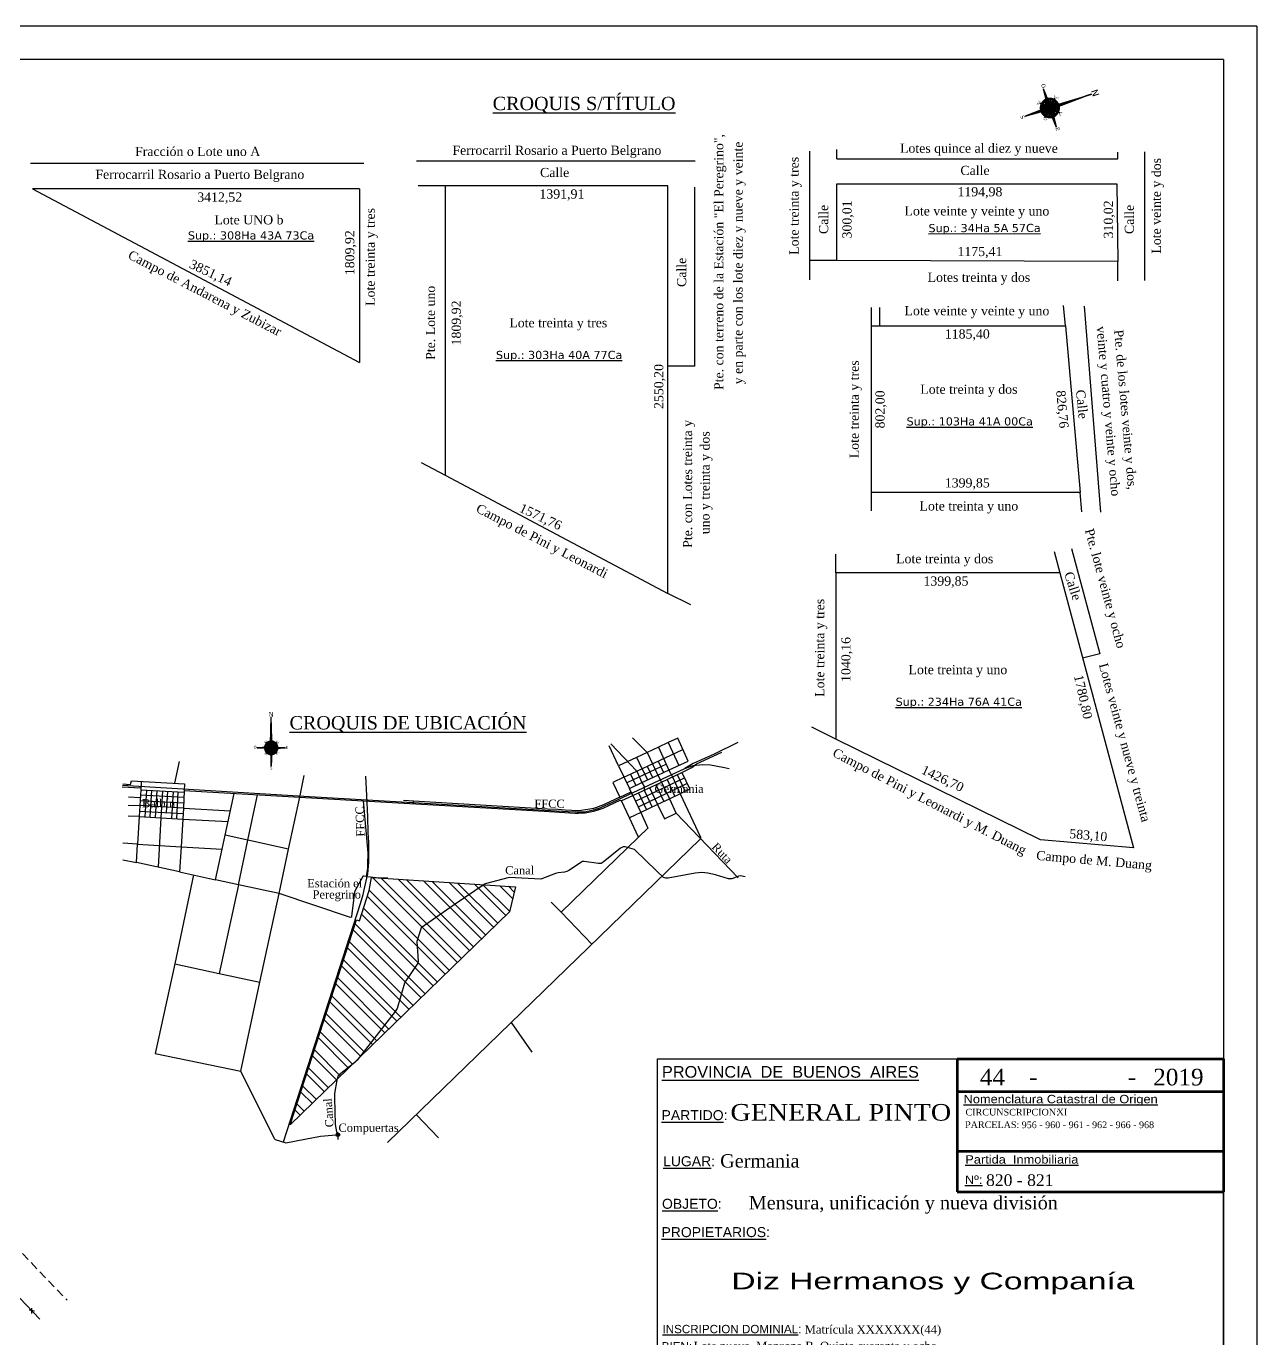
# Model space of a CAD drawing. Header units: feet. Extents: x 1554 to 7460, y 4629 to 11811.
# Drawn here: x 3333.8 to 3703.3, y 5631.2 to 6025.3 of the extents above; entities that cross this region are included whole.
import ezdxf
from ezdxf.enums import TextEntityAlignment as Align

# ---------------------------------------------------------------- set-up
doc = ezdxf.new("R2010")
doc.units = ezdxf.units.FT
doc.header["$MEASUREMENT"] = 0
doc.linetypes.add('ACAD_ISO12W100', pattern=[21, 12, -3, 0, -3, 0, -3])
doc.linetypes.add('DASHED2', pattern=[0.375, 0.25, -0.125])
doc.layers.get('0').update_dxf_attribs({"linetype": 'CONTINUOUS'})
for name, color, linetype in [('0K-UBICACION', 7, 'CONTINUOUS'), ('Alambrado', 1, 'CONTINUOUS'), ('CARATULA', 7, 'CONTINUOUS'), ('COTAS', 134, 'CONTINUOUS'), ('CROQUIS', 2, 'CONTINUOUS'), ('Seccion', 6, 'ACAD_ISO12W100'), ('Subdivision', 5, 'CONTINUOUS'), ('Titulo', 5, 'CONTINUOUS'), ('Ubicacion', 10, 'CONTINUOUS')]:
    doc.layers.add(name, color=color, linetype=linetype)
doc.styles.add('ARIAL', font='arial.ttf')
doc.styles.add('style1', font='verdana.ttf')
doc.styles.add('Time New Roman', font='times.ttf')
doc.styles.add('Times New Roman', font='times.ttf')

# ---------------------------------------------------------------- blocks, each defined once
blk = doc.blocks.new('MENS-V1-MA')
at = {"layer": 'CARATULA', "color": 8}
for p, q in [((0, 90), (90, 90)), ((0, 90), (90, 90)), ((0, 0), (0, 90)), ((90, 50), (90, 90)), ((90, 90), (90, 50)), ((90, 50), (170, 50)), ((170, 0), (170, 50)), ((0, 0), (170, 0)), ((0, 0), (170, 0))]:
    blk.add_line(p, q, dxfattribs=at)
at = {"layer": 'CARATULA', "color": 2, "style": 'ARIAL'}
for s, height, p in [('%%uPROVINCIA  DE  BUENOS  AIRES', 3.5, (1.39, 84.29)), ('%%uPARTIDO%%U:', 3, (1.27, 71.54)), ('%%uLUGAR%%U:', 3, (1.72, 57.71)), ('%%uOBJETO%%U:', 3, (1.4, 44.92)), ('%%UPROPIETARIOS%%U:', 3, (1.24, 36.42)), ('%%uINSCRIPCION DOMINIAL%%U:', 2.5, (1.54, 7.56)), ('%%uBIEN%%U:', 2.5, (1.33, 2.39))]:
    blk.add_text(s, height=height, dxfattribs=at).set_placement(p)
at = {"layer": 'CARATULA', "color": 3, "style": 'Time New Roman', "width": 8.977718, "flags": 4}
blk.add_attdef('PARTIDO', text='', height=5, dxfattribs=at).set_placement((21.95, 71.39), (88.23, 71.39), align=Align.FIT)
at = {"layer": 'CARATULA', "color": 3, "style": 'Time New Roman', "flags": 4}
for tag, p, height in [('LUGAR', (18.87, 57.31), 4), ('OBJETO', (19.93, 44.75), 4), ('INSCRIPCIONDOMINIAL', (44.25, 7.46), 2.5), ('BIEN', (10.89, 2.5), 2.5)]:
    blk.add_attdef(tag, p, '', height=height, dxfattribs=at)
at = {"layer": 'CARATULA', "color": 6, "style": 'ARIAL', "flags": 4}
for tag, width, p, p2 in [('PROPIETARIORENGLÓN1', 19.62236, (5.41, 28.64), (157.87, 28.64)), ('PROPIETARIORENGLÓN2', 19.908582, (5.41, 20.74), (160.09, 20.74)), ('PROPIETARIORENGLÓN3', 19.940384, (5.41, 12.32), (160.34, 12.32))]:
    blk.add_attdef(tag, text='', height=5, dxfattribs=dict(at, width=width)).set_placement(p, p2, align=Align.FIT)
blk = doc.blocks.new('MENS-V2-MA')
at = {"layer": 'CARATULA', "color": 8, "lineweight": 80}
for p, q in [((0, 40), (80, 40)), ((0, 40), (0, 0)), ((80, 40), (80, 0)), ((80, 30), (0, 30)), ((0, 12.26), (80, 12.26)), ((0, 0), (80, 0))]:
    blk.add_line(p, q, dxfattribs=at)
at = {"layer": 'CARATULA', "color": 3, "style": 'Time New Roman'}
for p in [(21.63, 32.04), (51.25, 32.04)]:
    blk.add_text('-', height=5, dxfattribs=at).set_placement(p)
at = {"layer": 'CARATULA', "color": 2, "style": 'ARIAL', "width": 1.1}
for s, p in [('%%uNomenclatura Catastral de Origen', (1.97, 26.62)), ('%%uPartida  Inmobiliaria', (2.48, 8.5)), ('%%UNº:', (2.35, 2.41))]:
    blk.add_text(s, height=2.5, dxfattribs=at).set_placement(p)
at = {"layer": 'CARATULA', "color": 2, "lineweight": 25, "style": 'Times New Roman'}
blk.add_text('CIRCUNSCRIPCION:', height=2, dxfattribs=at).set_placement((2.55, 22.94))
at = {"layer": 'CARATULA', "color": 3, "style": 'Time New Roman'}
for tag, p in [('XXX', (10.62, 31.97)), ('XXXX', (37.84, 31.97)), ('XXXX', (66.48, 31.97))]:
    blk.add_attdef(tag, text='', height=5, dxfattribs=at).set_placement(p, align=Align.CENTER)
at = {"layer": 'CARATULA', "color": 3, "linetype": 'Continuous', "lineweight": 25, "style": 'Times New Roman'}
for tag, p, height in [('XXXX', (29.92, 22.95), 2), ('XXXXX', (66.74, 23.08), 2), ('XXXXX', (16.28, 19.18), 2), ('XXXXX', (66.65, 19.49), 2), ('XXXXX', (16.15, 15.57), 2), ('XXXXXX', (66.72, 15.75), 2), ('1234567890123456789012345', (8.71, 1.78), 3.5)]:
    blk.add_attdef(tag, p, '', height=height, dxfattribs=at)
at = {"layer": 'CARATULA', "color": 2, "linetype": 'Continuous', "lineweight": 25, "style": 'Times New Roman'}
for tag, p in [('FRACCIÓN:', (50.63, 23.08)), ('SECCIÓN:', (2.41, 19.18)), ('MANZANA:', (50.45, 19.49)), ('CHACRA:', (2.41, 15.57)), ('PARCELA:', (50.63, 15.75))]:
    blk.add_attdef(tag, p, '', height=2, dxfattribs=at)
blk = doc.blocks.new('A$Cc8157756')
at = {"color": 2}
for p, q in [((10.57, 8.26), (2.82, 16.69)), ((10.78, 8.5), (2.82, 16.66)), ((9.7, 10.03), (2.82, 16.66)), ((10.78, 8.5), (6.59, 12.79)), ((9.42, 8.31), (11.13, 7.2)), ((11.41, 7.85), (9.42, 8.31)), ((11.06, 8.72), (9.7, 10.03)), ((11, 9.86), (11.41, 7.85)), ((12.07, 8.11), (11, 9.86)), ((11.79, 9), (12.1, 10.52)), ((12.07, 8.11), (12.05, 6.26)), ((13.2, 9.82), (12.07, 8.11)), ((12.07, 7.74), (12.07, 8.11)), ((12.08, 9.02), (12.1, 10.52)), ((12.08, 9.02), (12.1, 10.52)), ((12.1, 10.52), (12.39, 8.99)), ((12.72, 7.83), (13.2, 9.82)), ((14.72, 8.26), (12.72, 7.83)), ((12.98, 7.18), (14.72, 8.26)), ((13.12, 8.68), (16.42, 11.43)), ((13.12, 8.68), (16.36, 11.39)), ((13.37, 8.47), (16.42, 11.45)), ((13.37, 8.47), (16.42, 11.45)), ((16.36, 11.39), (13.37, 8.47)), ((13.58, 8.21), (16.41, 11.44)), ((10.75, 5.91), (7.69, 2.93)), ((10.75, 5.91), (7.69, 2.93)), ((11, 5.69), (7.7, 2.94)), ((10.54, 6.16), (7.71, 2.93)), ((7.76, 2.99), (10.75, 5.91)), ((11, 5.69), (7.76, 2.99)), ((10.25, 7.5), (8.73, 7.23)), ((8.73, 7.23), (10.25, 6.9)), ((10.23, 7.21), (8.73, 7.23)), ((11.13, 7.2), (9.4, 6.11)), ((9.4, 6.11), (11.4, 6.54)), ((10.75, 5.91), (9.9, 5.08)), ((11.4, 6.54), (10.92, 4.55)), ((10.92, 4.55), (12.05, 6.26)), ((11.13, 7.2), (11.21, 7.55)), ((11.13, 7.2), (12.98, 7.18)), ((11.5, 7.19), (11.13, 7.2)), ((11.4, 6.54), (12.72, 7.83)), ((11.4, 6.54), (11.66, 6.8)), ((11.41, 7.85), (12.7, 6.53)), ((11.67, 7.58), (11.41, 7.85)), ((12.02, 3.86), (11.73, 5.38)), ((12.33, 5.37), (12.02, 3.86)), ((12.04, 5.35), (12.02, 3.86)), ((12.05, 6.63), (12.05, 6.26)), ((12.05, 6.26), (13.11, 4.52)), ((12.45, 6.79), (12.7, 6.53)), ((12.46, 7.58), (12.73, 7.84)), ((12.61, 7.18), (12.98, 7.18)), ((12.7, 6.53), (14.7, 6.07)), ((13.11, 4.52), (12.7, 6.53)), ((14.7, 6.07), (12.98, 7.18)), ((13.09, 5.67), (17.53, 1.59)), ((17.53, 1.59), (13.34, 5.88)), ((13.34, 5.88), (17.53, 1.59)), ((13.34, 5.88), (17.53, 1.59)), ((13.34, 5.88), (17.53, 1.59)), ((13.54, 6.11), (17.53, 1.59)), ((17.53, 1.59), (13.54, 6.11)), ((13.86, 6.88), (15.39, 7.15)), ((15.39, 7.15), (13.87, 7.47)), ((15.39, 7.15), (13.89, 7.17)), ((15.39, 7.15), (15.39, 7.15)), ((15.39, 7.15), (15.39, 7.15)), ((15.39, 7.15), (15.39, 7.15)), ((15.39, 7.15), (15.39, 7.15)), ((15.39, 7.15), (15.39, 7.15)), ((15.39, 7.15), (15.39, 7.15)), ((15.39, 7.15), (15.39, 7.15)), ((15.39, 7.15), (15.39, 7.15)), ((15.39, 7.15), (15.39, 7.15)), ((15.39, 7.15), (15.39, 7.15)), ((15.39, 7.15), (15.39, 7.15)), ((15.39, 7.15), (15.39, 7.15)), ((15.39, 7.15), (15.39, 7.15)), ((15.39, 7.15), (15.39, 7.15)), ((15.39, 7.15), (15.39, 7.15)), ((15.39, 7.15), (15.39, 7.15)), ((15.39, 7.15), (15.39, 7.15)), ((15.39, 7.15), (15.39, 7.15)), ((15.39, 7.15), (15.39, 7.15))]:
    blk.add_line(p, q, dxfattribs=at)
at = {"color": 2, "linetype": 'Continuous'}
for p, q in [((11.99, 7.25), (12.12, 7.12)), ((11.99, 7.25), (12.12, 7.12)), ((12.12, 7.12), (11.99, 7.25)), ((12.12, 7.12), (11.99, 7.25)), ((11.99, 7.12), (12.12, 7.25)), ((12.12, 7.25), (11.99, 7.12)), ((12.12, 7.25), (11.99, 7.12)), ((11.99, 7.12), (12.12, 7.25))]:
    blk.add_line(p, q, dxfattribs=at)
at = {"color": 2}
for radius in [0.925, 0.834, 0.785, 0.736, 0.736, 0.736, 0.736, 0.736, 0.686, 0.686, 0.686, 0.686, 0.686, 0.686, 0.637, 0.588]:
    blk.add_circle((12.06, 7.19), radius, dxfattribs=at)
for radius, start, end in [(2.87, 139.9966, 177.5442), (2.78, 157.3418, 177.1124), (2.78, 140.248, 156.6598), (2.41, 158.9366, 175.0726), (2.41, 141.4313, 155.0397), (2.87, 91.0627, 127.8705), (2.78, 111.9471, 127.5907), (1.83, 134.3035, 151.2071), (2.41, 113.5672, 126.2731), (1.83, 117.3999, 134.3035), (1.48, 134.3035, 147.2887), (1.48, 121.3183, 134.3035), (2.78, 91.4946, 111.2651), (2.41, 93.5343, 109.6703), (0.925, 44.3035, 134.3035), (1.83, 72.3999, 105.8989), (1.48, 76.3183, 102.0454), (2.87, 44.3035, 89.3035), (2.78, 66.9471, 86.9959), (2.41, 68.5672, 84.8457), (1.48, 44.3035, 57.0454), (1.83, 44.3035, 60.8989), (2.41, 51.0848, 64.6703), (1.83, 44.3035, 54.6698), (1.48, 31.5615, 44.3035), (2.78, 49.5674, 66.2651), (1.83, 27.7081, 44.3035), (2.41, 23.9366, 37.5221), (2.78, 22.3418, 39.0396), (2.87, 1.156, 39.3616), (2.41, 3.7612, 20.0397), (2.78, 1.611, 21.6598), (2.87, 181.156, 219.3616), (2.78, 181.611, 201.6598), (2.78, 202.3418, 219.0396), (2.41, 183.7612, 200.0397), (2.41, 203.9366, 217.5221), (2.87, 229.2453, 267.4509), (1.83, 162.7081, 196.2071), (2.78, 229.5674, 246.2651), (1.83, 207.7081, 224.3035), (2.41, 231.0848, 244.6703), (1.48, 166.5615, 192.2887), (1.83, 224.3035, 234.6698), (1.83, 224.3035, 240.8989), (1.48, 211.5615, 224.3035), (2.78, 246.9471, 266.9959), (1.48, 224.3035, 237.0454), (0.925, 134.3035, 224.3035), (2.41, 248.5672, 264.8457), (0.925, 224.3035, 314.3035), (0.555, 134.3035, 224.3035), (1.83, 252.3999, 285.8989), (0.555, 224.3035, 314.3035), (0.555, 44.3035, 134.3035), (1.48, 256.3183, 283.4163), (2.87, 271.0627, 308.9342), (2.78, 271.4946, 291.2651), (2.41, 273.5343, 289.6703), (0.555, 314.3035, 44.3035), (0.925, 314.3035, 44.3035), (1.48, 300.0136, 314.3035), (1.83, 297.3999, 314.3035), (2.41, 293.5672, 307.2865), (1.48, 314.3035, 327.2887), (2.78, 291.9471, 308.6456), (1.83, 314.3035, 331.2071), (1.83, 314.3035, 324.1148), (1.48, 346.5615, 12.2887), (1.83, 342.7081, 16.2071), (2.41, 321.0409, 335.0397), (2.78, 319.7365, 336.6598), (2.87, 319.4595, 357.5442), (2.41, 338.9366, 355.0726), (2.78, 337.3418, 357.1124)]:
    blk.add_arc((12.06, 7.19), radius, start, end, dxfattribs=at)
for points in [[(10.57, 8.26), (10.78, 8.5), (2.82, 16.66)], [(11.13, 7.2), (11.41, 7.85), (9.42, 8.31)], [(11.41, 7.85), (12.07, 8.11), (11, 9.86)], [(12.07, 8.11), (12.72, 7.83), (13.2, 9.82)], [(12.08, 9.02), (12.1, 10.52), (12.39, 8.99), (12.1, 10.52)], [(12.72, 7.83), (12.98, 7.18), (14.72, 8.26)], [(13.12, 8.68), (16.36, 11.39), (13.37, 8.47), (16.36, 11.39)], [(11, 5.69), (10.75, 5.91), (7.76, 2.99)], [(10.25, 6.9), (8.73, 7.23), (10.23, 7.21), (8.73, 7.23)], [(11.4, 6.54), (11.13, 7.2), (9.4, 6.11)], [(12.05, 6.26), (11.4, 6.54), (10.92, 4.55)], [(11.73, 5.38), (12.02, 3.86), (12.04, 5.35), (12.02, 3.86)], [(12.7, 6.53), (12.05, 6.26), (13.11, 4.52)], [(12.98, 7.18), (12.7, 6.53), (14.7, 6.07)], [(13.54, 6.11), (17.5, 1.58), (13.34, 5.88), (17.5, 1.58)], [(17.53, 1.59), (13.34, 5.88), (17.53, 1.59), (17.5, 1.58)], [(13.87, 7.47), (13.89, 7.17), (15.39, 7.15)]]:
    blk.add_solid(points, dxfattribs=at)
at = {"color": 2, "style": 'style1'}
for s, height, rotation, p in [('N', 2.03, 44.3035, (2.04, 16.04)), ('E', 1.16, 44.3035, (16.76, 11.32)), ('N.O.', 0.58, 89.3035, (8.61, 6.74)), ('N.E.', 0.58, 359.3035, (11.59, 10.6)), ('S.E.', 0.58, 89.3035, (15.98, 6.73)), ('O', 1.16, 44.3035, (6.85, 1.72)), ('S.O.', 0.58, 359.3035, (11.44, 3.18)), ('S', 1.16, 44.3035, (18.12, 0.26))]:
    blk.add_text(s, height=height, rotation=rotation, dxfattribs=at).set_placement(p)

msp = doc.modelspace()

# ---------------------------------------------------------------- hatches: boundary and pattern name
at = {"layer": 'Ubicacion'}
h = msp.add_hatch(dxfattribs=at)
h.set_pattern_fill('ANSI32', color=1, scale=13.5, angle=90)
h.set_pattern_definition([(135, (2879.7034, 5239.535), (-3.579728, -3.579728), []), (135, (2879.7034, 5241.9217), (-3.579728, -3.579728), [])])
h.paths.add_polyline_path([(3451.458, 5743.926), (3451.565, 5744.518), (3451.112, 5750.421), (3452.447, 5754.538), (3462.343, 5761.438), (3471.263, 5767.505), (3439.392, 5769.551), (3437.482, 5769.636), (3436.774, 5765.734), (3433.869, 5756.638), (3432.995, 5756.959), (3413.115, 5695.383), (3427.152, 5709.034), (3427.405, 5709.99), (3427.754, 5710.469), (3432.238, 5713.981), (3433.4, 5715.111), (3444.591, 5729.458), (3445.178, 5730.363), (3447.43, 5737.93), (3447.822, 5738.672)])
h.paths.add_polyline_path([(3478.96, 5759.42), (3480.727, 5766.897), (3471.263, 5767.505), (3462.343, 5761.438), (3452.447, 5754.538), (3451.112, 5750.421), (3451.565, 5744.518), (3451.458, 5743.926), (3447.822, 5738.672), (3447.43, 5737.93), (3445.178, 5730.363), (3444.591, 5729.458), (3433.4, 5715.111)])
h.paths.add_polyline_path([(3432.238, 5713.981), (3427.754, 5710.469), (3427.405, 5709.99), (3427.152, 5709.034)], flags=17)
h = msp.add_hatch(color=1, dxfattribs=at)
h.dxf.hatch_style = 1
h.paths.add_polyline_path([(3427.429, 5692.983), (3427.429, 5691.89, 0.4142136), (3427.976, 5692.436, 0.4142136)])
h.paths.add_polyline_path([(3427.429, 5692.983, 0.4142136), (3426.883, 5692.436, 0.0196191), (3426.885, 5692.393), (3427.429, 5692.436)])
h.paths.add_polyline_path([(3427.429, 5692.436), (3426.885, 5692.393, 0.3914136), (3427.429, 5691.89)])

# ---------------------------------------------------------------- linework, layer by layer
at = {"color": 8}
msp.add_line((3523.344, 5415.281), (3523.344, 5715.281), dxfattribs=at)
at = {"color": 1}
for p, q in [((3336.291, 5639.442, -1.855), (3334.722, 5639.751, -1.855)), ((3335.493, 5638.796, -1.855), (3335.52, 5640.396, -1.855))]:
    msp.add_line(p, q, dxfattribs=at)
at = {"layer": '0K-UBICACION', "color": 2}
for p, q in [((3587.701, 5935.302), (3587.701, 5940.862)), ((3590.151, 5935.302), (3590.151, 5940.862)), ((3645.901, 5935.302), (3645.341, 5941.473)), ((3587.701, 5879.743), (3587.701, 5885.302)), ((3576.98, 5861.179), (3576.98, 5866.739)), ((3576.98, 5811.252), (3569.688, 5814.838))]:
    msp.add_line(p, q, dxfattribs=at)
at = {"layer": '0K-UBICACION', "color": 5}
for p, q in [((3587.701, 5935.302), (3645.901, 5935.302)), ((3587.701, 5885.302), (3587.701, 5935.302)), ((3645.901, 5935.302), (3650.312, 5885.302)), ((3650.312, 5885.302), (3587.701, 5885.302))]:
    msp.add_line(p, q, dxfattribs=at)
at = {"layer": 'Alambrado', "color": 2, "linetype": 'DASHED2', "ltscale": 10}
msp.add_line((3306.725, 5683.77), (3346.129, 5642.768, 0.045), dxfattribs=at)
at = {"layer": 'CARATULA', "color": 1, "linetype": 'Continuous'}
for q in [(2703.344, 6025.281), (3703.344, 5405.281)]:
    msp.add_line((3703.344, 6025.281), q, dxfattribs=at)
at = {"layer": 'CARATULA', "color": 8, "linetype": 'Continuous'}
for p, q in [((3693.344, 6015.281), (2743.344, 6015.281)), ((3693.344, 6015.281), (3693.344, 5415.281)), ((3523.344, 5715.281), (3693.344, 5715.281))]:
    msp.add_line(p, q, dxfattribs=at)
at = {"layer": 'CARATULA', "color": 8}
msp.add_line((3523.344, 5715.281), (3693.344, 5715.281), dxfattribs=at)
at = {"layer": 'Subdivision'}
for p, q in [((3526.45, 5977.327), (3459.645, 5977.327)), ((3325.69, 5649.82, -1.855), (3337.919, 5637.083, -1.855))]:
    msp.add_line(p, q, dxfattribs=at)
at = {"layer": 'Subdivision', "color": 2}
msp.add_line((3656.172, 5836.887), (3651.052, 5835.514), dxfattribs=at)
at = {"layer": 'Titulo', "color": 2}
for p, q in [((3569.096, 5949.187, 319.525), (3569.096, 5987.822, 319.525)), ((3577.222, 5985.455, 319.525), (3577.222, 5988.277, 319.525)), ((3661.631, 5985.455, 319.525), (3661.631, 5987.448, 319.525)), ((3669.755, 5948.921, 319.525), (3669.755, 5987.556, 319.525)), ((3335.119, 5984.186), (3435.227, 5984.186)), ((3450.997, 5984.839), (3534.73, 5984.839)), ((3577.222, 5985.455, 319.525), (3661.631, 5985.455, 319.525)), ((3459.645, 5977.327), (3451.518, 5977.327)), ((3534.577, 5923.262), (3534.577, 5976.965)), ((3577.222, 5954.902, 319.525), (3569.096, 5954.902, 319.525)), ((3661.631, 5948.813, 319.525), (3661.649, 5954.636, 319.525)), ((3656.503, 5879.357), (3651.636, 5941.26)), ((3534.577, 5923.262), (3526.45, 5923.262)), ((3452.436, 5894.274), (3459.645, 5890.45)), ((3650.815, 5879.444), (3650.312, 5885.302)), ((3647.704, 5868.478), (3656.172, 5836.887)), ((3642.466, 5867.545), (3644.172, 5861.179)), ((3533.383, 5851.503), (3526.45, 5854.917))]:
    msp.add_line(p, q, dxfattribs=at)
at = {"layer": 'Titulo'}
for p, q in [((3433.94, 5976.435), (3335.659, 5976.435)), ((3335.659, 5976.435), (3433.94, 5924.309)), ((3433.94, 5976.435), (3433.94, 5924.309)), ((3526.45, 5977.327), (3459.645, 5977.327)), ((3459.645, 5977.327), (3459.645, 5890.45)), ((3526.45, 5854.917), (3526.45, 5977.327)), ((3577.222, 5954.902, 319.525), (3577.222, 5977.943, 319.525)), ((3577.222, 5977.943, 319.525), (3661.318, 5977.943, 319.525)), ((3661.318, 5977.943, 319.525), (3661.629, 5954.636, 319.525)), ((3661.629, 5954.636, 319.525), (3577.222, 5954.902, 319.525)), ((3459.645, 5890.45), (3526.45, 5854.917)), ((3644.172, 5861.179), (3576.98, 5861.179)), ((3576.98, 5861.179), (3576.98, 5811.252)), ((3644.172, 5861.179), (3666.303, 5778.615)), ((3638.416, 5780.997), (3576.98, 5811.252)), ((3666.303, 5778.615), (3638.416, 5780.997))]:
    msp.add_line(p, q, dxfattribs=at)
at = {"layer": 'Ubicacion'}
for p, q in [((3511.643, 5803.176), (3508.869, 5809.211)), ((3517.211, 5801.604), (3509.366, 5809.805)), ((3520.289, 5807.203), (3515.896, 5811.637)), ((3526.602, 5810.207), (3523.709, 5808.819)), ((3529.459, 5811.48), (3526.602, 5810.207)), ((3526.602, 5810.207), (3529.755, 5803.284)), ((3532.631, 5804.593), (3529.459, 5811.48)), ((3517.133, 5805.741), (3511.643, 5803.176)), ((3520.289, 5807.203), (3517.133, 5805.741)), ((3517.136, 5801.568), (3531.006, 5808.122)), ((3518.769, 5802.34), (3517.171, 5805.759)), ((3523.709, 5808.819), (3520.289, 5807.203)), ((3520.289, 5807.203), (3523.53, 5800.446)), ((3523.709, 5808.819), (3526.839, 5801.956)), ((3535.127, 5803.775), (3542.725, 5807.342)), ((3378.439, 5797.978), (3379.85, 5804.462)), ((3511.643, 5803.176), (3514.996, 5796.391)), ((3513.319, 5799.784), (3517.136, 5801.568)), ((3526.058, 5803.669), (3514.172, 5798.059)), ((3517.211, 5801.604), (3518.717, 5798.199)), ((3518.769, 5802.34), (3520.348, 5798.96)), ((3520.335, 5803.08), (3521.845, 5799.659)), ((3523.53, 5800.446), (3526.892, 5801.98)), ((3523.547, 5804.597), (3525.211, 5801.213)), ((3524.542, 5798.346), (3530.68, 5801.24)), ((3526.839, 5801.956), (3527.859, 5799.91)), ((3526.892, 5801.98), (3532.631, 5804.593)), ((3530.68, 5801.24), (3533.679, 5802.691)), ((3530.68, 5801.24), (3533.128, 5796.179)), ((3533.679, 5802.691), (3535.127, 5803.775)), ((3362.81, 5797.8), (3365.043, 5797.638)), ((3365.043, 5797.638), (3365.228, 5797.784)), ((3365.228, 5798.007), (3365.413, 5798.662)), ((3365.228, 5797.784), (3365.228, 5798.007)), ((3365.413, 5798.662), (3381.398, 5797.822)), ((3368.306, 5798.51), (3368.188, 5796.032)), ((3381.398, 5797.822), (3381.298, 5795.762)), ((3415.992, 5793.81), (3417.287, 5800.269)), ((3513.319, 5799.784), (3509.993, 5798.201)), ((3509.993, 5798.201), (3512.054, 5793.781)), ((3514.996, 5796.391), (3518.717, 5798.199)), ((3515.33, 5800.724), (3516.857, 5797.295)), ((3515.957, 5794.317), (3524.542, 5798.346)), ((3516.766, 5792.609), (3531.489, 5799.568)), ((3532.314, 5797.861), (3517.606, 5790.835)), ((3518.717, 5798.199), (3523.53, 5800.446)), ((3518.717, 5798.199), (3519.363, 5796.958)), ((3522.857, 5797.555), (3525.274, 5792.45)), ((3523.53, 5800.446), (3524.542, 5798.346)), ((3524.542, 5798.346), (3526.999, 5793.267)), ((3526.246, 5799.149), (3528.591, 5794.037)), ((3527.859, 5799.91), (3530.247, 5794.838)), ((3529.307, 5800.593), (3531.688, 5795.509)), ((3362.652, 5796.904), (3368.217, 5796.637)), ((3364.584, 5793.867), (3368.039, 5793.652)), ((3368.188, 5796.032), (3367.688, 5788.019)), ((3381.202, 5793.749), (3368.086, 5794.402)), ((3368.188, 5796.032), (3381.277, 5795.332)), ((3369.942, 5795.938), (3369.446, 5787.911)), ((3371.443, 5795.858), (3370.947, 5787.818)), ((3373.085, 5795.77), (3372.587, 5787.717)), ((3374.732, 5795.682), (3374.275, 5787.613)), ((3375.953, 5789.191), (3376.296, 5795.599)), ((3377.924, 5795.511), (3377.424, 5787.418)), ((3379.055, 5787.317), (3379.489, 5795.428)), ((3381.298, 5795.762), (3381.045, 5790.466)), ((3381.298, 5795.762), (3415.992, 5793.81)), ((3393.541, 5782.377), (3396.263, 5794.92)), ((3400.373, 5780.924), (3403.265, 5794.526)), ((3412.605, 5778.234), (3415.992, 5793.81)), ((3415.992, 5793.81), (3435.037, 5792.735)), ((3512.054, 5793.781), (3509.112, 5792.382)), ((3512.054, 5793.781), (3515.438, 5795.437)), ((3512.671, 5792.778), (3515.957, 5794.317)), ((3515.957, 5794.317), (3514.996, 5796.391)), ((3515.957, 5794.317), (3518.387, 5789.186)), ((3517.663, 5795.118), (3520.092, 5789.994)), ((3519.363, 5796.958), (3519.37, 5795.919)), ((3519.37, 5795.919), (3521.796, 5790.802)), ((3521.006, 5796.686), (3523.434, 5791.578)), ((3530.247, 5794.838), (3526.934, 5793.236)), ((3533.128, 5796.179), (3530.247, 5794.838)), ((3530.247, 5794.838), (3536.338, 5781.833)), ((3364.438, 5791.353), (3367.892, 5791.285)), ((3367.789, 5789.633), (3380.957, 5788.896)), ((3381.045, 5790.466), (3367.892, 5791.285)), ((3367.985, 5792.775), (3381.125, 5792.146)), ((3381.045, 5790.466), (3380.862, 5787.206)), ((3381.045, 5790.466), (3395.125, 5789.677)), ((3435.037, 5792.735), (3489.372, 5789.567)), ((3435.037, 5792.735), (3436.41, 5777.116)), ((3450.075, 5792.629), (3447.098, 5792.817)), ((3450.075, 5792.629), (3449.949, 5791.865)), ((3490.389, 5790.246), (3450.075, 5792.629)), ((3489.372, 5789.567), (3497.021, 5789.11)), ((3493.501, 5790.048), (3490.389, 5790.246)), ((3495.662, 5789.886), (3493.501, 5790.048)), ((3497.714, 5789.769), (3495.662, 5789.886)), ((3498.91, 5789.742), (3497.714, 5789.769)), ((3500.469, 5789.804), (3498.91, 5789.742)), ((3501.755, 5789.957), (3500.469, 5789.804)), ((3503.05, 5790.155), (3501.755, 5789.957)), ((3502.697, 5789.308), (3504.163, 5789.636)), ((3504.158, 5790.426), (3503.05, 5790.155)), ((3505.09, 5790.702), (3504.158, 5790.426)), ((3504.163, 5789.636), (3505.321, 5789.927)), ((3506.372, 5791.157), (3505.09, 5790.702)), ((3505.09, 5790.702), (3505.287, 5789.918)), ((3505.321, 5789.927), (3507.057, 5790.519)), ((3507.127, 5791.483), (3506.372, 5791.157)), ((3507.057, 5790.519), (3512.204, 5792.923)), ((3509.112, 5792.382), (3507.127, 5791.483)), ((3512.204, 5792.923), (3512.671, 5792.778)), ((3512.578, 5792.716), (3512.671, 5792.778)), ((3514.992, 5787.577), (3512.578, 5792.716)), ((3523.434, 5791.578), (3518.387, 5789.186)), ((3526.934, 5793.236), (3523.434, 5791.578)), ((3523.434, 5791.578), (3525.473, 5787.285)), ((3367.688, 5788.019), (3364.481, 5788.096)), ((3367.688, 5788.019), (3367.25, 5779.722)), ((3367.688, 5788.019), (3380.862, 5787.206)), ((3374.275, 5787.613), (3373.479, 5772.751)), ((3380.862, 5787.206), (3380.364, 5778.936)), ((3380.862, 5787.206), (3394.433, 5786.487)), ((3497.021, 5789.11), (3498.615, 5789.032)), ((3498.615, 5789.032), (3499.677, 5789.025)), ((3499.677, 5789.025), (3500.633, 5789.05)), ((3500.633, 5789.05), (3501.662, 5789.146)), ((3501.662, 5789.146), (3502.697, 5789.308)), ((3518.387, 5789.186), (3514.992, 5787.577)), ((3517.639, 5781.762), (3514.992, 5787.577)), ((3518.387, 5789.186), (3520.524, 5784.54)), ((3525.473, 5787.285), (3529.032, 5789.002)), ((3392.667, 5778.158), (3393.541, 5782.377)), ((3400.373, 5780.924), (3393.541, 5782.377)), ((3517.639, 5781.762), (3494.458, 5759.299)), ((3520.524, 5784.54), (3517.639, 5781.762)), ((3536.338, 5781.833), (3536.252, 5781.21)), ((3367.25, 5779.722), (3362.861, 5779.96)), ((3366.922, 5774.174), (3367.254, 5779.722)), ((3367.25, 5779.722), (3380.364, 5778.936)), ((3380.364, 5778.936), (3379.88, 5771.362)), ((3380.364, 5778.936), (3392.667, 5778.158)), ((3390.689, 5768.984), (3392.667, 5778.158)), ((3397.521, 5767.519), (3400.373, 5780.924)), ((3412.605, 5778.234), (3400.373, 5780.924)), ((3409.798, 5764.876), (3412.605, 5778.234)), ((3536.252, 5781.21), (3442.273, 5690.153)), ((3362.864, 5775.015), (3366.922, 5774.174)), ((3379.88, 5771.362), (3366.922, 5774.174)), ((3436.337, 5773.637), (3436.274, 5772.433)), ((3436.41, 5777.116), (3436.337, 5773.637)), ((3384.076, 5770.439), (3378.41, 5743.764)), ((3379.88, 5771.362), (3390.689, 5768.984)), ((3434.857, 5769.999), (3432.52, 5765.587)), ((3434.953, 5770.072), (3434.857, 5769.999)), ((3435.182, 5770.108), (3434.953, 5770.072)), ((3435.947, 5770.019), (3435.182, 5770.108)), ((3436.274, 5772.433), (3435.947, 5770.019)), ((3435.947, 5770.019), (3437.239, 5769.855)), ((3437.239, 5769.855), (3438.893, 5769.718)), ((3438.893, 5769.718), (3442.43, 5769.54)), ((3397.521, 5767.519), (3390.689, 5768.984)), ((3397.521, 5767.519), (3391.735, 5740.828)), ((3409.798, 5764.876), (3397.521, 5767.519)), ((3404.005, 5738.223), (3409.798, 5764.876)), ((3430.859, 5757.782), (3409.798, 5764.876)), ((3432.416, 5765.231), (3431.498, 5758.019)), ((3432.52, 5765.587), (3432.416, 5765.231)), ((3494.458, 5759.299), (3491.461, 5762.312)), ((3431.498, 5758.019), (3431.498, 5757.782)), ((3494.458, 5759.299), (3503.643, 5749.614)), ((3431.236, 5757.666), (3430.859, 5757.782)), ((3431.498, 5757.782), (3431.236, 5757.666)), ((3378.41, 5743.764), (3372.585, 5716.808)), ((3378.41, 5743.764), (3391.735, 5740.828)), ((3391.735, 5740.828), (3404.005, 5738.223)), ((3398.277, 5711.522), (3404.005, 5738.223)), ((3479.401, 5726.126), (3485.693, 5717.19)), ((3372.585, 5716.808), (3398.277, 5711.522)), ((3408.353, 5691.233), (3398.277, 5711.522)), ((3450.918, 5698.528), (3457.608, 5691.479)), ((3408.545, 5691.052), (3408.353, 5691.233)), ((3408.545, 5691.052), (3411.734, 5690.026)), ((3411.734, 5690.026), (3417.511, 5691.1)), ((3417.511, 5691.1), (3422.221, 5692.027)), ((3422.221, 5692.027), (3427.967, 5692.478))]:
    msp.add_line(p, q, dxfattribs=at)
at = {"layer": 'Ubicacion', "color": 2}
for p, q in [((3526.999, 5793.267), (3528.942, 5789.097)), ((3528.942, 5789.097), (3547.599, 5769.546))]:
    msp.add_line(p, q, dxfattribs=at)
for points in [[(3547.485, 5810.183), (3540.448, 5806.729), (3534.144, 5803.864), (3531.559, 5802.436)], [(3362.704, 5797.389), (3417.166, 5794.08), (3470.635, 5791.011), (3496.567, 5789.49), (3499.258, 5789.409), (3501.433, 5789.409), (3503.739, 5789.911), (3505.649, 5790.395), (3509.887, 5792.253), (3522.253, 5798.125), (3531.559, 5802.436), (3534.113, 5803.268), (3536.883, 5803.583), (3539.308, 5803.554), (3543.01, 5802.852), (3544.893, 5802.395)], [(3411.11, 5690.337), (3434.166, 5761.829), (3435.009, 5764.544), (3435.501, 5766.847), (3436.411, 5770.808), (3436.726, 5774.221), (3436.726, 5776.917), (3436.663, 5780.218), (3436.54, 5783.049), (3436.36, 5787.865), (3436.097, 5794.259), (3435.825, 5800.153)]]:
    msp.add_lwpolyline(points, dxfattribs=at)
at = {"layer": 'Ubicacion', "color": 3}
msp.add_lwpolyline([(3549.751, 5769.835), (3548.36, 5770.145), (3547.701, 5770.108), (3546.521, 5769.586), (3545.751, 5769.276), (3544.679, 5769.276), (3540.789, 5770.445), (3538.516, 5770.978), (3536.736, 5771.215), (3534.686, 5770.992), (3526.627, 5769.464), (3525.869, 5769.464), (3525.149, 5769.7), (3523.199, 5771.537), (3516.522, 5778.074), (3513.723, 5778.885), (3513.127, 5778.885), (3512.307, 5778.537), (3507.107, 5774.309), (3506.498, 5773.924), (3505.641, 5773.924), (3501.393, 5774.47), (3500.821, 5774.47), (3496.739, 5771.798), (3496.155, 5771.463), (3495.509, 5771.265), (3493.59, 5771.073), (3492.77, 5770.868), (3488.319, 5769.163), (3478.885, 5769.661), (3471.685, 5767.792), (3462.343, 5761.438), (3452.447, 5754.538), (3451.112, 5750.421), (3451.565, 5744.518), (3451.458, 5743.926), (3447.822, 5738.672), (3447.43, 5737.93), (3445.178, 5730.363), (3444.591, 5729.458), (3433.164, 5714.808), (3432.457, 5714.152), (3427.754, 5710.469), (3427.405, 5709.99), (3427.091, 5708.802), (3426.416, 5704.862), (3426.416, 5703.57), (3426.64, 5695.557), (3426.966, 5693.341), (3427.429, 5693.001), (3427.429, 5691.038)], dxfattribs=at)
at = {"layer": 'Ubicacion', "color": 5}
msp.add_lwpolyline([(3439.392, 5769.551), (3480.727, 5766.897), (3478.96, 5759.42), (3413.115, 5695.383), (3432.995, 5756.959), (3433.869, 5756.638), (3436.774, 5765.734), (3437.482, 5769.636)], close=True, dxfattribs=at)
at = {"layer": 'Ubicacion'}
msp.add_circle((3427.429, 5692.436), 0.546, dxfattribs=at)

# ---------------------------------------------------------------- block references
ref = msp.add_blockref('MENS-V1-MA', (3523.344, 5625.281))
ref.add_attrib('PARTIDO', 'GENERAL PINTO', dxfattribs={"layer": 'CARATULA', "color": 3, "height": 5, "style": 'Time New Roman', "width": 1.142152, "flags": 4}).set_placement((3545.297, 5696.671), (3611.578, 5696.671), align=Align.FIT)
ref.add_attrib('LUGAR', 'Germania', (3542.217, 5682.595), dxfattribs={"layer": 'CARATULA', "color": 3, "height": 4, "style": 'Time New Roman', "flags": 4})
ref.add_attrib('OBJETO', '     Mensura, unificación y nueva división', (3543.274, 5670.034), dxfattribs={"layer": 'CARATULA', "color": 3, "height": 4, "style": 'Time New Roman', "flags": 4})
ref.add_attrib('PROPIETARIORENGLÓN2', '      Diz Hermanos y Companía      ', dxfattribs={"layer": 'CARATULA', "color": 6, "height": 5, "style": 'ARIAL', "width": 1.443725, "flags": 4}).set_placement((3528.757, 5646.017), (3683.435, 5646.017), align=Align.FIT)
ref.add_attrib('INSCRIPCIONDOMINIAL', 'Matrícula XXXXXXX(44)', (3567.591, 5632.737), dxfattribs={"layer": 'CARATULA', "color": 3, "height": 2.5, "style": 'Time New Roman', "flags": 4})
ref.add_attrib('BIEN', 'Lote nueve, Manzana B, Quinta cuarenta y ocho', (3534.231, 5627.778), dxfattribs={"layer": 'CARATULA', "color": 3, "height": 2.5, "style": 'Time New Roman', "flags": 4})
ref = msp.add_blockref('MENS-V2-MA', (3613.344, 5675.281))
ref.add_attrib('SECCIÓN:', 'PARCELAS:', (3615.753, 5694.461), dxfattribs={"layer": 'CARATULA', "color": 2, "linetype": 'Continuous', "lineweight": 25, "height": 2, "style": 'Times New Roman'})
ref.add_attrib('XXX', '44', dxfattribs={"layer": 'CARATULA', "color": 3, "height": 5, "style": 'Time New Roman'}).set_placement((3623.966, 5707.249), align=Align.CENTER)
ref.add_attrib('XXXX', '2019', dxfattribs={"layer": 'CARATULA', "color": 3, "height": 5, "style": 'Time New Roman'}).set_placement((3679.82, 5707.249), align=Align.CENTER)
ref.add_attrib('XXXX', 'XI', (3643.266, 5698.226), dxfattribs={"layer": 'CARATULA', "color": 3, "linetype": 'Continuous', "lineweight": 25, "height": 2, "style": 'Times New Roman'})
ref.add_attrib('XXXXX', '956 - 960 - 961 - 962 - 966 - 968', (3632.753, 5694.421), dxfattribs={"layer": 'CARATULA', "color": 3, "linetype": 'Continuous', "lineweight": 25, "height": 2, "style": 'Times New Roman'})
ref.add_attrib('1234567890123456789012345', '820 - 821', (3622.049, 5677.058), dxfattribs={"layer": 'CARATULA', "color": 3, "linetype": 'Continuous', "lineweight": 25, "height": 3.5, "style": 'Times New Roman'})
at = {"layer": 'Seccion', "rotation": 244.2572031879857}
msp.add_blockref('A$Cc8157756', (3639.971, 6014.725), dxfattribs=at)
at = {"layer": 'Seccion', "xscale": 0.7, "yscale": 0.7, "zscale": 0.7, "rotation": 315.7568745106539}
msp.add_blockref('A$Cc8157756', (3397.829, 5810.896), dxfattribs=at)

# ---------------------------------------------------------------- texts
at = {"layer": 'COTAS', "color": 2, "style": 'Time New Roman'}
for s, height, rotation, p in [('Pte. con terreno de la Estación "El Peregrino",', 2.75, 90, (3541.785, 5954.484)), ('y en parte con los lote diez y nueve y veinte', 2.75, 90, (3547.572, 5954.208)), ('Lote treinta y tres', 2.75, 90, (3564.393, 5971.36)), ('Lote veinte y dos', 2.75, 90, (3673.184, 5971.36)), ('Calle', 2.75, 90, (3573.274, 5967.279)), ('300,01', 2.75, 90, (3580.293, 5967.276)), ('Lote veinte y veinte y uno', 2.75, 359.94472, (3619.311, 5969.827)), ('310,02', 2.75, 90, (3658.789, 5967.276)), ('Calle', 2.75, 90, (3665.077, 5967.279)), ('Lote treinta y tres', 2.75, 90, (3437.112, 5956.009)), ('1809,92', 2.75, 90, (3430.962, 5957.275)), ('Campo de Andarena y Zubizar', 2.75, 332.5958, (3387.476, 5945.156)), ('3851,14', 2.75, 334.85178, (3389.219, 5951.265)), ('Calle', 2.75, 90, (3530.629, 5951.393, -319.525)), ('Pte. Lote uno', 2.75, 90, (3455.213, 5936.23)), ('1809,92', 2.75, 90, (3462.957, 5936.19)), ('Lote veinte y veinte y uno', 2.75, 359.94472, (3619.311, 5939.865)), ('veinte y cuatro y veinte y ocho', 2.75, 274.98798, (3658.836, 5909.705)), ('Pte. de los lotes veinte y dos,', 2.75, 274.98798, (3663.966, 5910.152)), ('2550,20', 2.75, 90, (3523.766, 5917.108, -319.525)), ('Lote treinta y tres', 2.75, 90, (3582.467, 5910.27)), ('802,00', 2.75, 90, (3590.211, 5910.23)), ('826,76', 2.75, 275.27995, (3644.994, 5910.288)), ('Calle', 2.75, 275.75836, (3650.837, 5911.78)), ('Pte. con Lotes treinta y ', 2.75, 90, (3532.414, 5888.378)), ('uno y treinta y dos', 2.75, 90, (3537.64, 5888.204)), ('Campo de Pini y Leonardi', 2.75, 332.5958, (3488.727, 5870.757)), ('1571,76', 2.75, 334.85178, (3488.306, 5878.025)), ('Pte. lote veinte y ocho', 2.75, 285.24438, (3657.895, 5856.501)), ('Calle', 2.75, 287.75288, (3648.143, 5857.21)), ('Lote treinta y tres', 2.75, 90, (3572.089, 5838.638)), ('1040,16', 2.75, 90, (3579.957, 5835.148)), ('Lotes veinte y nueve y treinta', 2.75, 285.24438, (3663.7, 5810.22)), ('1780,80', 2.75, 282.70438, (3651.253, 5823.915)), ('Campo de Pini y Leonardi y M. Duang', 2.75, 332.5958, (3605.118, 5792.549)), ('1426,70', 2.75, 334.85178, (3609.03, 5799.406)), ('FFCC', 2.475, 92.07475, (3434.058, 5786.509, -287.572)), ('583,10', 2.75, 355.08128, (3652.761, 5782.388)), ('Ruta', 2.475, 313.42595, (3542.817, 5777.001, -287.572)), ('Campo de M. Duang', 2.75, 355.04789, (3654.517, 5774.87)), ('Canal', 2.475, 93.88465, (3424.613, 5699.025, -287.572))]:
    msp.add_text(s, height=height, rotation=rotation, dxfattribs=at).set_placement(p, align=Align.MIDDLE_CENTER)
for s, height, p in [('Fracción o Lote uno A', 2.75, (3385.296, 5987.697, -319.525)), ('Ferrocarril Rosario a Puerto Belgrano ', 2.75, (3493.688, 5988.042, -319.525)), ('Lotes quince al diez y nueve', 2.75, (3619.911, 5988.658)), ('Calle', 2.75, (3492.512, 5981.369, -319.525)), ('Calle', 2.75, (3618.734, 5981.985)), ('Ferrocarril Rosario a Puerto Belgrano ', 2.75, (3386.473, 5980.796, -319.525)), ('3412,52', 2.75, (3391.932, 5973.996)), ('1391,91', 2.75, (3494.679, 5974.917)), ('1194,98', 2.75, (3620.208, 5975.599)), ('Lote UNO b', 2.75, (3400.702, 5967.16)), ('1175,41', 2.75, (3620.208, 5957.641)), ('Lotes treinta y dos', 2.75, (3619.911, 5949.911)), ('Lote treinta y tres', 2.75, (3493.593, 5936.243)), ('1185,40', 2.75, (3616.414, 5932.892)), ('Lote treinta y dos', 2.75, (3616.894, 5916.286)), ('1399,85', 2.75, (3616.414, 5888.182)), ('Lote treinta y uno', 2.75, (3616.894, 5881.248)), ('Lote treinta y dos', 2.75, (3609.63, 5865.407)), ('1399,85', 2.75, (3610.017, 5858.7)), ('Lote treinta y uno', 2.75, (3613.601, 5832.098)), ('Germania', 2.475, (3529.882, 5796.318, -287.572)), ('Balbín', 2.475, (3373.563, 5791.964, -287.572)), ('FFCC', 2.475, (3490.982, 5791.821, -287.572)), ('Canal', 2.475, (3481.996, 5771.842, -287.572)), ('Estación el ', 2.475, (3426.919, 5767.953, -287.572)), ('Peregrino', 2.475, (3427.07, 5764.591, -287.572)), ('Compuertas', 2.475, (3436.619, 5694.556, -287.572))]:
    msp.add_text(s, height=height, dxfattribs=at).set_placement(p, align=Align.MIDDLE_CENTER)
at = {"layer": 'COTAS', "color": 3, "style": 'style1'}
for s, p in [('%%USup.: 308Ha 43A 73Ca', (3401.335, 5962.48)), ('%%USup.: 303Ha 40A 77Ca', (3493.855, 5926.591)), ('%%USup.: 103Ha 41A 00Ca', (3617.156, 5906.634)), ('%%USup.: 234Ha 76A 41Ca', (3613.863, 5822.446))]:
    msp.add_text(s, height=2.44171, dxfattribs=at).set_placement(p, align=Align.MIDDLE_CENTER)
msp.add_text('%%USup.: 34Ha 5A 57Ca', height=2.44171, rotation=0.08284, dxfattribs=at).set_placement((3621.606, 5964.696), align=Align.MIDDLE_CENTER)
at = {"layer": 'CROQUIS', "style": 'Times New Roman'}
for s, p in [('%%UCROQUIS S/TÍTULO', (3501.34, 6000.096)), ('%%UCROQUIS DE UBICACIÓN', (3448.474, 5814.135))]:
    msp.add_text(s, height=4, dxfattribs=at).set_placement(p, align=Align.CENTER)

doc.saveas('drawing.dxf')
